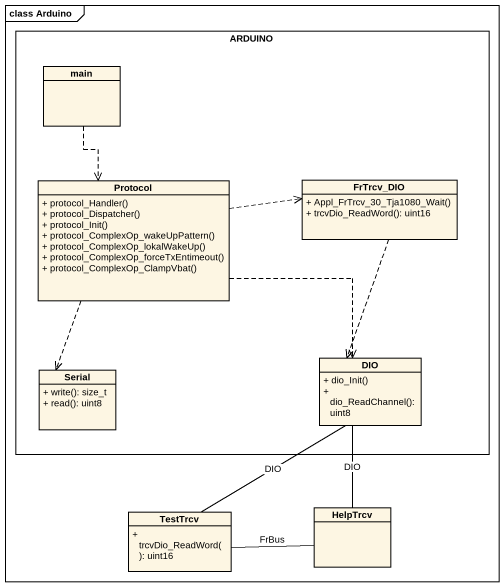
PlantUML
@startuml
mainframe class Arduino
hide circle
hide empty members
skinparam classAttributeIconSize 0
rectangle ARDUINO {
  class main
  class "Protocol" as Protocol_ {
    + protocol_Handler()
    + protocol_Dispatcher()
    + protocol_Init()
    + protocol_ComplexOp_wakeUpPattern()
    + protocol_ComplexOp_lokalWakeUp()
    + protocol_ComplexOp_forceTxEntimeout()
    + protocol_ComplexOp_ClampVbat()
  }
  class FrTrcv_DIO {
    + Appl_FrTrcv_30_Tja1080_Wait()
    + trcvDio_ReadWord(): uint16
  }
  class Serial {
    + write(): size_t
    + read(): uint8
  }
  class DIO {
    + dio_Init()
    + dio_ReadChannel(): uint8
  }
}
class TestTrcv {
  + trcvDio_ReadWord(): uint16
}
class HelpTrcv
main ..> Protocol_
Protocol_ .right.> FrTrcv_DIO
Protocol_ ..> Serial
Protocol_ ..> DIO
FrTrcv_DIO ..> DIO
DIO -- TestTrcv : DIO
DIO -- HelpTrcv : DIO
TestTrcv -right- HelpTrcv : FrBus
@enduml
